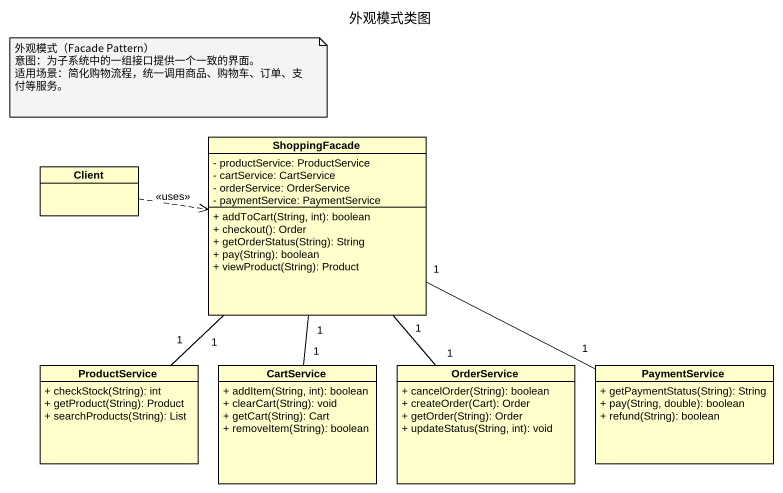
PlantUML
@startuml
title 外观模式类图
hide circle
hide empty members
skinparam classAttributeIconSize 0
class Client
class ShoppingFacade {
  - productService: ProductService
  - cartService: CartService
  - orderService: OrderService
  - paymentService: PaymentService
  + addToCart(String, int): boolean
  + checkout(): Order
  + getOrderStatus(String): String
  + pay(String): boolean
  + viewProduct(String): Product
}
class ProductService {
  + checkStock(String): int
  + getProduct(String): Product
  + searchProducts(String): List
}
class CartService {
  + addItem(String, int): boolean
  + clearCart(String): void
  + getCart(String): Cart
  + removeItem(String): boolean
}
class OrderService {
  + cancelOrder(String): boolean
  + createOrder(Cart): Order
  + getOrder(String): Order
  + updateStatus(String, int): void
}
class PaymentService {
  + getPaymentStatus(String): String
  + pay(String, double): boolean
  + refund(String): boolean
}
Client .right.> ShoppingFacade : <<uses>>
ShoppingFacade "1" -- "1" ProductService
ShoppingFacade "1" -- "1" CartService
ShoppingFacade "1" -- "1" OrderService
ShoppingFacade "1" -right- "1" PaymentService
note as N1
  外观模式（Facade Pattern）
  意图：为子系统中的一组接口提供一个一致的界面。
  适用场景：简化购物流程，统一调用商品、购物车、订单、支付等服务。
end note
@enduml
